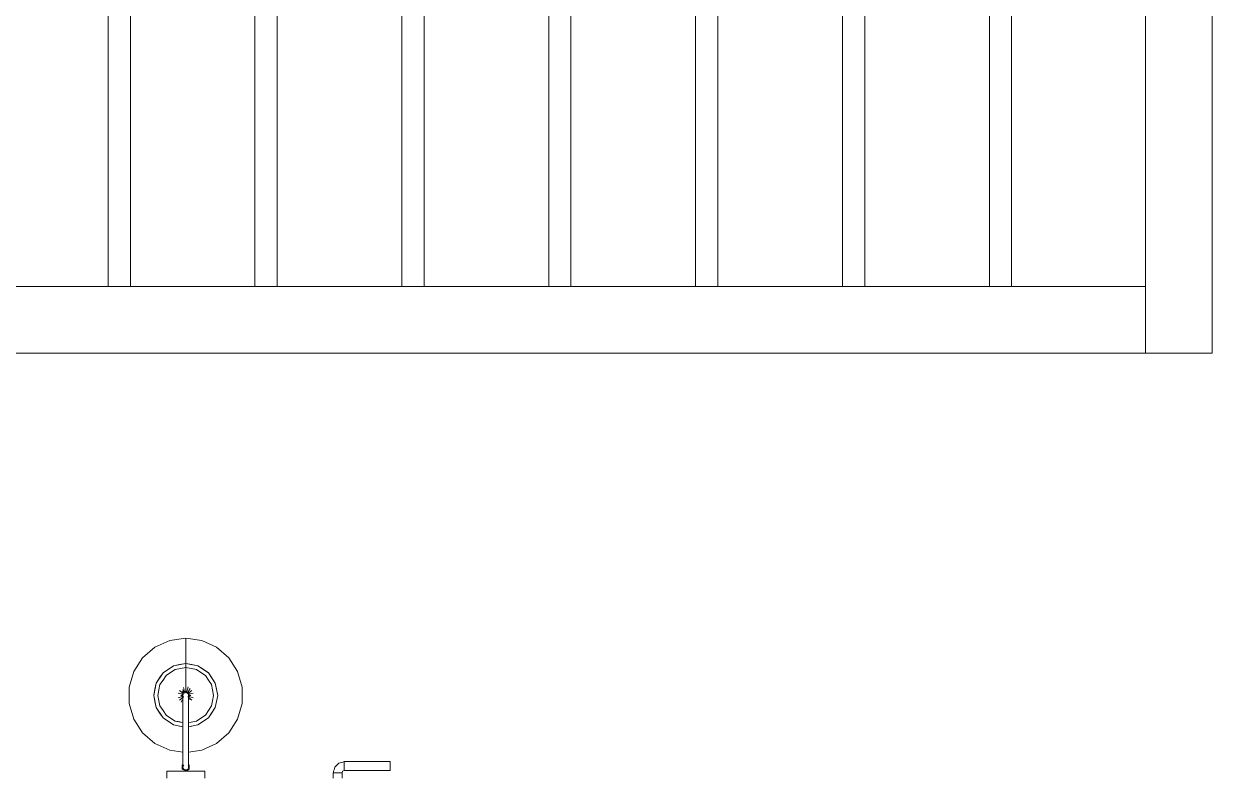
# Model space of a CAD drawing. Header units: inches. Extents: x -578 to 1873, y 397 to 1812.
# Drawn here: x 935 to 1041.7, y 1510.7 to 1578.4 of the extents above; entities that cross this region are included whole.
import ezdxf

# ---------------------------------------------------------------- set-up
doc = ezdxf.new("R2010")
doc.units = ezdxf.units.IN
doc.header["$MEASUREMENT"] = 0
for name, color, linetype, lineweight in [('A-DOOR', 31, 'Continuous', 13), ('A-WALL', 113, 'Continuous', 13), ('E-LITE-EQPM', 33, 'Continuous', 9), ('I-FURN', 30, 'Continuous', 9)]:
    doc.layers.add(name, color=color, linetype=linetype, lineweight=lineweight)

# ---------------------------------------------------------------- blocks, each defined once
blk = doc.blocks.new('3D Cad File Example_dwg_Door-Passage-Single-Flush - 36_ x 84_-2162736-_3D_-2836-Level 1')
at = {"layer": 'A-DOOR', "color": 21, "lineweight": 9}
for p, q in [((-15.31, 6.36), (-15.22, 6.45)), ((-15.22, 6.45), (-15.13, 6.54)), ((-15.04, 6.63), (-15.13, 6.54)), ((-14.95, 6.72), (-15.04, 6.63)), ((-14.95, 6.72), (-14.83, 6.76)), ((-14.83, 6.76), (-14.71, 6.79)), ((-14.71, 6.79), (-14.58, 6.82)), ((-14.58, 6.82), (-14.52, 6.84)), ((-14.52, 6.84), (-14.46, 6.86)), ((-14.46, 6.86), (-10.32, 6.86)), ((-14.46, 6.86), (-14.46, 6.84)), ((-14.46, 6.8), (-14.46, 6.84)), ((-14.46, 6.74), (-14.46, 6.8)), ((-14.46, 6.74), (-14.46, 6.66)), ((-14.46, 6.56), (-14.46, 6.66)), ((-14.46, 6.46), (-14.46, 6.56)), ((-14.46, 6.46), (-14.46, 6.36)), ((-10.32, 6.84), (-10.32, 6.86)), ((-10.32, 6.84), (-10.32, 6.86)), ((-10.32, 6.84), (-10.32, 6.8)), ((-10.32, 6.74), (-10.32, 6.8)), ((-10.32, 6.74), (-10.32, 6.66)), ((-10.32, 6.66), (-10.32, 6.56)), ((-10.32, 6.56), (-10.32, 6.46)), ((-10.32, 6.46), (-10.32, 6.36)), ((-15.44, 5.87), (-15.42, 5.93)), ((-15.44, 5.38), (-15.44, 5.87)), ((-15.44, 5.87), (-15.43, 5.87)), ((-15.39, 5.87), (-15.43, 5.87)), ((-15.42, 5.93), (-15.41, 6)), ((-15.37, 6.12), (-15.41, 6)), ((-15.33, 5.87), (-15.39, 5.87)), ((-15.37, 6.12), (-15.34, 6.24)), ((-15.34, 6.24), (-15.31, 6.36)), ((-15.24, 5.87), (-15.33, 5.87)), ((-15.15, 5.87), (-15.24, 5.87)), ((-15.05, 5.87), (-15.15, 5.87)), ((-14.94, 5.87), (-15.05, 5.87)), ((-14.85, 5.87), (-14.94, 5.87)), ((-14.77, 5.87), (-14.85, 5.87)), ((-14.71, 5.87), (-14.77, 5.87)), ((-14.67, 5.87), (-14.71, 5.87)), ((-14.65, 5.87), (-14.67, 5.87)), ((-14.65, 5.87), (-14.6, 6.01)), ((-14.65, 5.38), (-14.65, 5.87)), ((-14.46, 6.07), (-14.6, 6.01)), ((-14.46, 6.36), (-14.46, 6.26)), ((-14.46, 6.18), (-14.46, 6.26)), ((-14.46, 6.12), (-14.46, 6.18)), ((-14.46, 6.12), (-14.46, 6.08)), ((-14.46, 6.07), (-14.46, 6.08)), ((-14.46, 6.07), (-10.32, 6.07)), ((-10.32, 6.36), (-10.32, 6.26)), ((-10.32, 6.18), (-10.32, 6.26)), ((-10.32, 6.18), (-10.32, 6.12)), ((-10.32, 6.08), (-10.32, 6.12)), ((-10.32, 6.08), (-10.32, 6.07)), ((-10.32, 6.08), (-10.32, 6.07))]:
    blk.add_line(p, q, dxfattribs=at)
blk = doc.blocks.new('3D Cad File Example_dwg_Pergola Modern - Pergola-1094976-_3D_-2974-Level 1')
at = {"layer": 'I-FURN'}
for p, q in [((-91.5, 54), (-85.5, 54)), ((-91.5, 54), (-91.5, -54)), ((85.5, 54), (-85.5, 54)), ((-85.5, 54), (-85.5, -54)), ((-85.5, 54), (-85.5, 48)), ((85.5, 48), (-85.5, 48)), ((-73.5, 48), (-71.5, 48)), ((-73.5, 48), (-73.5, -48)), ((-71.5, 48), (-71.5, -48)), ((-60.32, 48), (-58.32, 48)), ((-60.32, 48), (-60.32, -48)), ((-58.32, 48), (-58.32, -48)), ((-47.14, 48), (-45.14, 48)), ((-47.14, 48), (-47.14, -48)), ((-45.14, 48), (-45.14, -48)), ((-33.95, 48), (-31.95, 48)), ((-33.95, 48), (-33.95, -48)), ((-31.95, 48), (-31.95, -48)), ((-20.77, 48), (-18.77, 48)), ((-20.77, 48), (-20.77, -48)), ((-18.77, 48), (-18.77, -48)), ((-7.59, 48), (-5.59, 48)), ((-7.59, 48), (-7.59, -48)), ((-5.59, 48), (-5.59, -48)), ((5.59, 48), (7.59, 48)), ((5.59, 48), (5.59, -48)), ((7.59, 48), (7.59, -48))]:
    blk.add_line(p, q, dxfattribs=at)
blk = doc.blocks.new('3D Cad File Example_dwg_Wall Lamp - Bracket - 150W - 120V-1656590-_3D_-3489-Level 1')
at = {"layer": 'E-LITE-EQPM'}
for p, q in [((497, 52.44), (495.56, 52.23)), ((497, 52.44), (498.44, 52.23)), ((497, 50.18), (497, 52.44)), ((494.23, 51.62), (493.13, 50.67)), ((495.56, 52.23), (494.23, 51.62)), ((498.44, 52.23), (499.77, 51.62)), ((499.77, 51.62), (500.87, 50.67)), ((492.34, 49.44), (493.13, 50.67)), ((497, 50.18), (495.9, 49.96)), ((497, 50.18), (496.45, 50.07)), ((498.1, 49.96), (497, 50.18)), ((497, 50.18), (497.55, 50.07)), ((497, 49.81), (497, 50.18)), ((501.66, 49.44), (500.87, 50.67)), ((491.93, 48.04), (492.34, 49.44)), ((494.35, 48.41), (494.97, 49.34)), ((494.97, 49.34), (494.66, 48.88)), ((495.23, 49.08), (494.96, 48.67)), ((494.97, 49.34), (495.9, 49.96)), ((494.97, 49.34), (495.44, 49.65)), ((495.64, 49.35), (495.23, 49.08)), ((495.9, 49.96), (495.44, 49.65)), ((496.04, 49.62), (495.64, 49.35)), ((495.9, 49.96), (496.45, 50.07)), ((496.04, 49.62), (496.52, 49.72)), ((497, 49.81), (496.52, 49.72)), ((497.67, 49.68), (497, 49.81)), ((497, 49.81), (497, 49.71)), ((497, 49.81), (497.48, 49.72)), ((497, 49.81), (497, 49.72)), ((497, 49.62), (497, 49.72)), ((497, 49.62), (497, 49.71)), ((497, 49.62), (497, 49.35)), ((497, 49.08), (497, 49.35)), ((497, 49.08), (497, 48.67)), ((497.96, 49.62), (497.48, 49.72)), ((498.1, 49.96), (497.55, 50.07)), ((497.96, 49.62), (497.67, 49.68)), ((497.96, 49.62), (498.36, 49.35)), ((498.1, 49.96), (499.03, 49.34)), ((498.1, 49.96), (498.56, 49.65)), ((498.77, 49.08), (498.36, 49.35)), ((499.03, 49.34), (498.56, 49.65)), ((498.77, 49.08), (499.04, 48.67)), ((499.03, 49.34), (499.65, 48.41)), ((499.03, 49.34), (499.34, 48.88)), ((501.66, 49.44), (502.07, 48.04)), ((491.93, 46.58), (491.93, 48.04)), ((494.13, 47.31), (494.35, 48.41)), ((494.35, 48.41), (494.24, 47.86)), ((494.35, 48.41), (494.66, 48.88)), ((494.69, 48.27), (494.6, 47.79)), ((494.96, 48.67), (494.69, 48.27)), ((496.9, 47.66), (496.8, 48.01)), ((497, 48.27), (497, 48.67)), ((497, 47.79), (497, 48.27)), ((497.23, 48.08), (497.11, 47.66)), ((499.04, 48.67), (499.31, 48.27)), ((499.31, 48.27), (499.4, 47.79)), ((499.4, 47.79), (499.31, 48.27)), ((499.31, 48.27), (499.4, 47.79)), ((499.65, 48.41), (499.34, 48.88)), ((499.87, 47.31), (499.65, 48.41)), ((499.65, 48.41), (499.76, 47.86)), ((502.07, 48.04), (502.07, 46.58)), ((494.13, 47.31), (494.24, 47.86)), ((494.35, 46.21), (494.13, 47.31)), ((494.13, 47.31), (494.24, 46.76)), ((494.5, 47.31), (494.6, 47.79)), ((494.6, 46.83), (494.5, 47.31)), ((496.68, 47.42), (496.33, 47.52)), ((496.68, 47.21), (496.33, 47.1)), ((496.72, 47.53), (496.44, 47.74)), ((496.72, 47.1), (496.44, 46.89)), ((496.68, 47.31), (496.55, 47.31)), ((497, 47.69), (496.68, 47.5)), ((496.68, 47.5), (496.68, 47.13)), ((496.75, 47.08), (496.68, 47.13)), ((496.8, 47.57), (496.7, 47.71)), ((496.86, 47.6), (496.74, 47.83)), ((496.75, 47.31), (496.76, 47.38)), ((496.75, 47.31), (496.76, 47.38)), ((496.75, 47.22), (496.75, 47.31)), ((496.75, 47.31), (496.75, 47.19)), ((496.76, 47.25), (496.75, 47.31)), ((496.75, 47.22), (496.75, 47.07)), ((496.75, 47.07), (496.75, 47.19)), ((496.75, 47.07), (496.75, 46.72)), ((496.76, 47.38), (496.78, 47.44)), ((496.78, 47.44), (496.76, 47.38)), ((496.78, 47.19), (496.76, 47.25)), ((496.82, 47.49), (496.78, 47.44)), ((496.82, 47.49), (496.78, 47.44)), ((496.82, 47.14), (496.78, 47.19)), ((496.87, 47.53), (496.82, 47.49)), ((496.87, 47.53), (496.82, 47.49)), ((496.94, 47.55), (496.87, 47.53)), ((497, 47.56), (496.94, 47.55)), ((497, 47.69), (497, 47.79)), ((497.32, 47.5), (497, 47.69)), ((497, 47.56), (497, 47.69)), ((497.06, 47.55), (497, 47.56)), ((497.06, 47.55), (497.13, 47.53)), ((497.18, 47.49), (497.13, 47.53)), ((497.41, 47.92), (497.18, 47.58)), ((497.22, 47.44), (497.18, 47.49)), ((497.18, 47.14), (497.22, 47.19)), ((497.24, 47.38), (497.22, 47.44)), ((497.24, 47.25), (497.22, 47.19)), ((497.25, 47.31), (497.24, 47.38)), ((497.25, 47.31), (497.24, 47.38)), ((497.24, 47.25), (497.25, 47.31)), ((497.25, 47.31), (497.25, 47.22)), ((497.25, 47.31), (497.25, 47.19)), ((497.25, 47.22), (497.25, 47.07)), ((497.25, 47.07), (497.25, 47.19)), ((497.32, 47.13), (497.25, 47.08)), ((497.25, 47.07), (497.25, 46.72)), ((497.25, 46.98), (497.3, 46.92)), ((497.28, 47.53), (497.56, 47.74)), ((497.28, 47.1), (497.56, 46.89)), ((497.67, 47.52), (497.32, 47.42)), ((497.32, 47.13), (497.32, 47.5)), ((497.45, 47.31), (497.32, 47.31)), ((497.32, 47.21), (497.67, 47.1)), ((499.4, 47.79), (499.5, 47.31)), ((499.5, 47.31), (499.4, 46.83)), ((499.65, 46.21), (499.87, 47.31)), ((499.87, 47.31), (499.76, 47.86)), ((499.87, 47.31), (499.76, 46.76)), ((492.34, 45.18), (491.93, 46.58)), ((494.35, 46.21), (494.24, 46.76)), ((494.35, 46.21), (494.97, 45.28)), ((494.35, 46.21), (494.66, 45.75)), ((494.6, 46.83), (494.69, 46.36)), ((494.6, 46.83), (494.69, 46.36)), ((494.69, 46.36), (494.6, 46.83)), ((494.96, 45.95), (494.69, 46.36)), ((494.96, 45.95), (495.23, 45.54)), ((496.72, 46.9), (496.59, 46.71)), ((496.75, 46.37), (496.75, 46.72)), ((496.75, 45.85), (496.75, 46.37)), ((497.25, 46.72), (497.25, 46.37)), ((497.25, 46.37), (497.25, 45.85)), ((498.77, 45.54), (499.04, 45.95)), ((499.03, 45.28), (499.65, 46.21)), ((499.04, 45.95), (499.31, 46.36)), ((499.31, 46.36), (499.4, 46.83)), ((499.65, 46.21), (499.34, 45.75)), ((499.65, 46.21), (499.76, 46.76)), ((502.07, 46.58), (501.66, 45.18)), ((493.13, 43.96), (492.34, 45.18)), ((494.97, 45.28), (494.66, 45.75)), ((494.97, 45.28), (495.9, 44.66)), ((494.97, 45.28), (495.44, 44.97)), ((495.23, 45.54), (495.64, 45.27)), ((495.9, 44.66), (495.44, 44.97)), ((495.64, 45.27), (496.04, 45)), ((496.33, 44.95), (496.04, 45)), ((496.04, 45), (496.52, 44.91)), ((496.75, 44.86), (496.33, 44.95)), ((496.75, 44.86), (496.52, 44.91)), ((496.75, 45.85), (496.75, 45.33)), ((496.75, 45.33), (496.75, 44.71)), ((497.25, 45.85), (497.25, 45.33)), ((497.25, 44.71), (497.25, 45.33)), ((497.48, 44.91), (497.25, 44.86)), ((497.96, 45), (497.48, 44.91)), ((497.96, 45), (498.36, 45.27)), ((498.1, 44.66), (499.03, 45.28)), ((498.36, 45.27), (498.77, 45.54)), ((499.03, 45.28), (499.34, 45.75)), ((500.87, 43.96), (501.66, 45.18)), ((493.13, 43.96), (494.23, 43)), ((496.75, 44.49), (495.9, 44.66)), ((495.9, 44.66), (496.45, 44.55)), ((496.75, 44.49), (496.45, 44.55)), ((496.75, 44.71), (496.75, 44.09)), ((496.75, 43.48), (496.75, 44.09)), ((497.25, 44.71), (497.25, 44.09)), ((497.25, 44.49), (498.1, 44.66)), ((497.25, 44.49), (497.55, 44.55)), ((497.25, 44.09), (497.25, 43.48)), ((498.1, 44.66), (497.55, 44.55)), ((499.77, 43), (500.87, 43.96)), ((494.23, 43), (495.56, 42.39)), ((496.75, 42.86), (496.75, 43.48)), ((496.75, 42.34), (496.75, 42.86)), ((497.25, 43.48), (497.25, 42.86)), ((497.25, 42.34), (497.25, 42.86)), ((499.77, 43), (498.44, 42.39)), ((496.75, 42.22), (495.56, 42.39)), ((496.75, 41.82), (496.75, 42.34)), ((496.75, 41.82), (496.75, 41.47)), ((498.44, 42.39), (497.25, 42.22)), ((497.25, 42.34), (497.25, 41.82)), ((497.25, 41.47), (497.25, 41.82)), ((496.75, 41.11), (496.68, 41.06)), ((496.68, 41.06), (496.68, 40.69)), ((497, 40.5), (496.68, 40.69)), ((496.75, 41.12), (496.75, 41.47)), ((496.75, 40.97), (496.75, 41.12)), ((496.75, 41.12), (496.75, 40.97)), ((496.75, 40.88), (496.75, 40.97)), ((496.75, 40.88), (496.75, 40.97)), ((496.75, 40.88), (496.76, 40.94)), ((496.75, 40.88), (496.76, 40.81)), ((496.75, 40.88), (496.76, 40.81)), ((496.76, 40.94), (496.78, 41)), ((496.76, 40.81), (496.78, 40.75)), ((496.78, 40.75), (496.76, 40.81)), ((496.78, 41), (496.82, 41.05)), ((496.78, 40.75), (496.82, 40.7)), ((496.82, 40.7), (496.78, 40.75)), ((496.82, 40.7), (496.87, 40.66)), ((496.87, 40.66), (496.82, 40.7)), ((496.87, 40.66), (496.94, 40.63)), ((496.94, 40.63), (496.87, 40.66)), ((497, 40.63), (496.94, 40.63)), ((497, 40.63), (496.94, 40.63)), ((497.32, 40.69), (497, 40.5)), ((497.06, 40.63), (497, 40.63)), ((497.06, 40.63), (497, 40.63)), ((497, 40.5), (497, 40.63)), ((497.13, 40.66), (497.06, 40.63)), ((497.18, 40.7), (497.13, 40.66)), ((497.22, 40.75), (497.18, 40.7)), ((497.22, 41), (497.24, 40.94)), ((497.24, 40.81), (497.22, 40.75)), ((497.24, 40.94), (497.25, 40.88)), ((497.25, 40.88), (497.24, 40.81)), ((497.25, 40.88), (497.24, 40.81)), ((497.25, 41.47), (497.25, 41.12)), ((497.25, 41.12), (497.25, 40.97)), ((497.25, 41.12), (497.25, 41)), ((497.25, 41.11), (497.32, 41.06)), ((497.25, 40.88), (497.25, 41)), ((497.25, 40.88), (497.25, 40.97)), ((497.32, 41.06), (497.32, 40.69)), ((495.3, 40.5), (495.36, 40.5)), ((495.3, 40.5), (495.3, 39.88)), ((495.36, 40.5), (495.53, 40.5)), ((495.53, 40.5), (495.8, 40.5)), ((495.8, 40.5), (496.15, 40.5)), ((496.15, 40.5), (496.56, 40.5)), ((496.56, 40.5), (497, 40.5)), ((497, 40.5), (497.44, 40.5)), ((497.85, 40.5), (497.44, 40.5)), ((498.2, 40.5), (497.85, 40.5)), ((498.2, 40.5), (498.47, 40.5)), ((498.47, 40.5), (498.64, 40.5)), ((498.7, 40.5), (498.64, 40.5)), ((498.7, 40.5), (498.64, 40.5)), ((498.7, 40.5), (498.7, 39.88))]:
    blk.add_line(p, q, dxfattribs=at)
blk = doc.blocks.new('3D Cad File Example_dwg-2744-Level 1')
at = {"rotation": 180}
blk.add_blockref('3D Cad File Example_dwg_Pergola Modern - Pergola-1094976-_3D_-2974-Level 1', (52.5, 433), dxfattribs=at)
for name, p in [('3D Cad File Example_dwg_Wall Lamp - Bracket - 150W - 120V-1656590-_3D_-3489-Level 1', (-445.12, 301)), ('3D Cad File Example_dwg_Door-Passage-Single-Flush - 36_ x 84_-2162736-_3D_-2836-Level 1', (80.56, 335.5))]:
    blk.add_blockref(name, p)

msp = doc.modelspace()

# ---------------------------------------------------------------- block references
at = {"layer": 'A-WALL', "color": 30, "lineweight": 9}
msp.add_blockref('3D Cad File Example_dwg-2744-Level 1', (897.69, 1169.79), dxfattribs=at)

doc.saveas('drawing.dxf')
